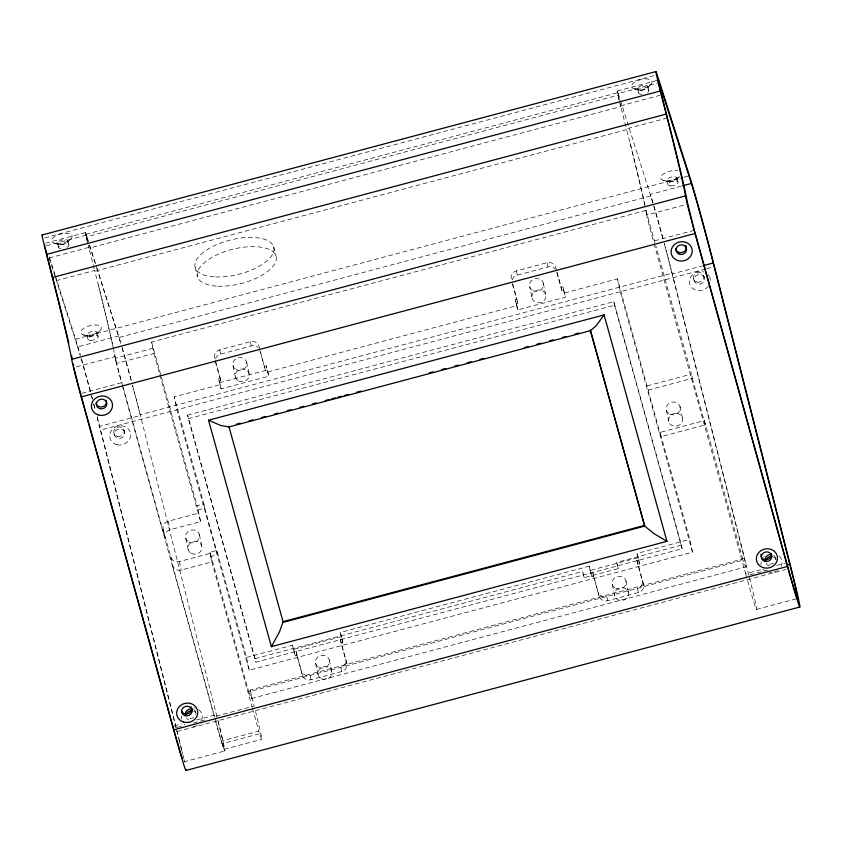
<?xml version="1.0" encoding="UTF-8"?>
<svg xmlns="http://www.w3.org/2000/svg" width="842" height="842" viewBox="0 0 842 842"><rect width="100%" height="100%" fill="white"/><g stroke="black" fill="none" stroke-linecap="round" stroke-linejoin="round"><path stroke-width="0.63" stroke-dasharray="4.21 3.16" d="M67.318 242.359L70.928 238.854M96.577 334.032L100.187 330.527M647.266 87.957L650.877 84.442M676.484 179.483L680.094 175.967A10.588 4.599 -14.3 0 1 665.485 180.704A10.588 4.599 -14.3 0 1 662.654 174.505A10.588 4.599 -14.3 0 1 677.652 170.631M44.658 237.886L654.655 75.485M45.7 243.18L85.452 232.592M617.26 91.01L658.265 80.085M85.905 234.297L617.712 92.715M46.626 245.717L86.379 235.139L89.157 243.854M619.123 99.966A26.449 0.621 75.1 0 1 617.744 92.21L618.186 93.546L659.191 82.632M87.642 242.664A24.681 0.579 75.1 0 1 86.358 235.423L86.779 236.697L618.586 95.114L618.165 93.841A24.681 0.579 75.1 0 0 619.449 101.072M49.015 257.989L88.778 247.401L94.883 271.229L626.69 129.647L619.786 102.65M620.586 105.808L661.58 94.893M56.119 280.712L94.63 270.461L98.588 285.912A167.674 3.947 75.1 0 1 113.533 348.809M667.443 117.954L626.437 128.868L630.395 144.319A167.674 3.947 75.1 0 1 645.34 207.216M55.319 275.618L75.612 339.189L683.062 177.462M684.325 177.125L689.409 175.768M55.709 278.418L77.569 346.893L118.564 335.979A61.771 1.452 75.1 0 1 121.143 344.441M681.431 186.114L650.371 194.386A61.771 1.452 75.1 0 1 652.95 202.859M96.714 267.819L118.954 337.516L650.761 195.933A60.003 1.41 75.1 0 1 652.982 203.185M123.174 387.446L164.906 537.754A7.062 6.431 -11.9 0 1 170 529.744L200.617 521.587L153.949 353.482L151.623 342.031L645.993 210.416L645.814 209.479M76.401 366.891L114.912 356.64L114.67 355.124A165.906 3.905 75.1 0 0 113.565 349.493M694.345 230.245L653.35 241.159L649.066 225.056L646.719 215.047L687.725 204.132M115.764 360.239L115.365 358.282L152.791 348.314M122.827 386.183L116.512 363.449L153.949 353.482M214.615 357.892A7.062 6.431 -11.9 0 1 219.709 349.872L250.4 341.694A7.062 6.431 -11.9 0 1 258.947 346.083L265.44 370.501L259.841 350.346M511.283 278.902A7.062 6.431 -11.9 0 1 516.388 270.882L547.079 262.715A7.062 6.431 -11.9 0 1 555.615 267.103L556.667 270.882M215.563 358.797A7.062 6.431 -11.9 0 1 220.615 354.124L251.305 345.957A7.062 6.431 -11.9 0 1 258.073 347.483M512.241 279.818A7.062 6.431 -11.9 0 1 517.283 275.145L547.974 266.967A7.062 6.431 -11.9 0 1 555.341 269.124M81.79 393.34L121.543 382.752L116.143 362.165M264.546 366.249L266.251 365.796L268.851 376.185L221.109 388.888L218.51 378.5L220.215 378.047L215.31 360.408M562.919 286.806L563.814 291.069L562.109 291.521L561.214 287.259L562.919 286.806L565.519 297.194L517.777 309.909L515.178 299.52L516.883 299.057L511.989 281.417M219.404 382.763L267.146 370.048L266.251 365.796M516.072 303.773L517.777 303.32L516.883 299.057M249.2 670.2L246.506 657.434L216.794 550.426L209.974 552.236L248.727 691.808L743.097 560.193L704.354 420.611L660.096 432.399L689.808 539.406L692.503 552.184L249.2 670.2L176.873 409.665L174.168 396.887L220.204 384.636L218.51 378.5M267.945 371.922L516.883 305.646L515.178 299.52M564.624 292.942L617.481 278.87L661.002 436.651L705.249 424.873L704.354 420.611M216.983 716.742L140.204 414.78L672.011 273.187A60.003 1.41 75.1 0 0 664.296 243.664M175.989 727.656L99.44 426.42L140.435 415.506A61.771 1.452 75.1 0 0 132.489 385.12M748.791 575.149L672.242 273.924L702.06 265.977M181.588 749.127A70.591 1.663 75.1 0 0 177.199 731.519L100.608 430.083L705.522 269.03M706.785 268.693L714.416 266.661M187.545 415.148L613.797 301.668L681.389 545.142L682.146 548.689L255.884 662.18L187.545 415.148L255.884 662.18M188.292 418.695L614.544 305.214L613.797 301.668M200.617 521.587L197.06 505.716L203.88 503.895L174.168 396.887M647.182 385.868L691.44 374.09L655.781 245.664M197.954 509.968L204.774 508.158L203.88 503.895M648.077 390.13L692.334 378.353L691.44 374.09M164.906 537.754L163.106 529.239A7.062 6.431 -11.9 0 1 168.211 521.219L198.817 513.073M163.106 529.239L170.863 557.151A7.062 6.431 -11.9 0 0 179.399 561.54L210.016 553.394L210.868 556.499L217.689 554.678L216.794 550.426M170.863 557.151L172.652 565.677A7.062 6.431 -11.9 0 0 181.198 570.066L211.805 561.909L210.016 553.394M246.506 657.434L292.542 645.172L295.163 655.634L296.858 655.181L295.963 650.919L294.258 651.371M296.858 655.181L302.457 675.337A7.062 6.431 -11.9 0 0 311.003 679.726L341.694 671.558A7.062 6.431 -11.9 0 0 346.788 663.538L341.189 643.372L342.894 642.92L340.273 632.458L589.211 566.182L591.831 576.644L593.536 576.191L592.642 571.939L590.937 572.392M593.536 576.191L599.136 596.357A7.062 6.431 -11.9 0 0 607.671 600.746L638.362 592.568A7.062 6.431 -11.9 0 0 643.467 584.548L637.868 564.393L639.573 563.94L636.952 553.478L689.808 539.406M255.137 658.633L582.506 571.476L584.222 577.675L618.323 568.592L616.607 562.393L681.389 545.142M295.163 655.634L293.437 649.435L341.178 636.72M591.831 576.644L590.105 570.444L637.847 557.73M341.189 643.372L340.294 639.12L341.999 638.668L340.273 632.458M637.868 564.393L636.962 560.13L638.668 559.677L636.952 553.478M248.727 691.808A96.967 2.284 75.1 0 0 250.127 690.082L744.507 558.457L672.011 273.187M251.453 698.555L745.833 566.929M174.115 725.909L181.567 723.931M196.481 719.963L213.868 715.332M654.055 243.696L745.675 573.739L761.831 569.445M776.734 565.466L786.681 562.824M177.23 727.32L183.44 725.667M193.376 723.025L205.806 719.721M750.033 574.823L767.43 570.192M177.199 731.519L785.923 569.455M215.047 718.384L221.362 741.107L258.789 731.14L259.599 733.729A59.992 1.41 75.1 0 0 261.788 739.15L261.725 738.35A59.992 1.41 75.1 0 0 255.579 711.574M221.362 741.107L222.172 743.697L259.599 733.729M224.246 749.285L261.683 739.318M183.703 761.905L224.698 750.99M756.505 609.408L796.269 598.82M634.331 88.852L638.994 90.157M663.538 180.377L668.201 181.683M54.383 243.254L59.045 244.559M83.632 334.927L88.294 336.232M532.081 298.184L532.754 299.731A7.062 6.431 -11.9 0 0 544.606 299.952A7.062 6.431 -11.9 0 0 540.217 289.985A7.062 6.431 -11.9 0 0 532.081 298.184L529.681 286.827M618.323 568.592L616.607 562.393M584.222 577.675L582.506 571.476M86.379 235.139L85.937 233.802A26.449 0.621 75.1 0 0 87.315 241.549M703.67 275.566L704.428 277.944A5.294 4.768 -17.7 0 1 697.765 283.986A5.294 4.768 -17.7 0 1 695.734 275.987A5.294 4.768 -17.7 0 1 704.428 277.944M693.587 278.765L694.345 281.144M775.461 557.972L776.061 559.867M618.186 93.546L650.761 195.933M89.557 245.096L96.314 266.261M96.714 267.503L118.564 335.979M86.779 236.697L87.968 240.433M89.557 245.411L96.314 266.567M123.963 429.904L124.721 432.283A5.294 4.768 -17.7 0 1 118.059 438.324A5.294 4.768 -17.7 0 1 116.028 430.325A5.294 4.768 -17.7 0 1 124.721 432.283M113.88 433.104L114.638 435.482M195.597 711.837L196.207 713.732M49.352 256.926L54.919 274.376M49.352 258.505L55.319 277.176M645.993 210.416L655.434 244.412M692.334 378.353L705.249 424.873M745.675 573.739L746.949 578.307A61.761 1.452 75.1 0 0 750.233 580.843L749.369 577.433M692.503 552.184L620.175 291.637L617.481 278.87M614.544 305.214L682.146 548.689M563.814 291.069L565.519 297.194M557.015 272.134L561.214 287.259M636.962 560.13L643.467 584.548M556.867 272.619L562.109 291.521M592.642 571.939L599.136 596.357M512.189 283.165L517.777 303.32M267.146 370.048L268.851 376.185M340.294 639.12L346.788 663.538M295.963 650.919L302.457 675.337M215.51 362.144L221.109 382.31L220.215 378.047M204.774 508.158L217.689 554.678M151.623 342.031L161.054 376.027M161.411 377.29L197.06 505.716M211.805 561.909L252.126 707.143M252.484 708.406L258.789 731.14M172.652 565.677L214.699 717.131M122.248 385.278L214.51 717.605M677.042 177.925L678.063 181.935M647.835 86.4L648.856 90.41M666.811 180.651L667.832 184.661M637.604 89.126L638.625 93.136M273.65 246.769L275.997 256.01M195.218 267.651L197.565 276.892M250.127 690.082L254.168 706.006L216.741 715.963L217.583 719.31M97.146 332.485L98.156 336.484M67.886 240.812L68.907 244.811M86.915 335.2L87.926 339.21M57.656 243.527L58.677 247.537M620.07 103.577L620.828 106.597L89.02 248.18L88.263 245.159M217.846 720.152L218.425 722.436A61.761 1.452 75.1 0 1 215.142 719.889M176.557 729.93L177.42 733.35A61.761 1.452 75.1 0 1 178.704 738.497M116.512 363.449L115.701 360.313M116.08 361.639L114.912 356.64M680.041 406.602L682.43 417.958M666.401 410.233L668.79 421.589M660.096 432.399L661.002 436.651M638.668 559.677L639.573 563.94M638.362 592.568L637.468 588.316A7.062 6.431 -11.9 0 0 642.562 580.296M625.964 580.885L628.364 592.242M547.079 262.715L547.974 266.967M612.323 584.516L614.723 595.873A7.062 6.431 -11.9 0 0 625.985 598.915A7.062 6.431 -11.9 0 0 624.606 588.137A7.062 6.431 -11.9 0 0 614.513 594.199L614.723 595.873M543.322 283.196L545.721 294.553M607.671 600.746L606.777 596.483A7.062 6.431 -11.9 0 1 598.23 592.094M589.211 566.182L590.105 570.444M516.388 270.882L517.283 275.145M516.883 305.646L517.777 309.909M341.999 638.668L342.894 642.92M341.694 671.558L340.789 667.296A7.062 6.431 -11.9 0 0 345.894 659.275M329.296 659.865L331.685 671.221M250.4 341.694L251.305 345.957M315.655 663.496L318.044 674.852M246.653 362.186L249.043 373.543M311.003 679.726L310.109 675.473A7.062 6.431 -11.9 0 1 301.562 671.085M292.542 645.172L293.437 649.435M233.013 365.817L235.402 377.174M219.709 349.872L220.615 354.124M220.204 384.636L221.109 388.888M209.974 552.236L210.868 556.499M199.375 534.575L201.775 545.932M185.735 538.206L188.134 549.563M179.399 561.54L181.198 570.066M168.211 521.219L170 529.744M646.719 215.047L646.477 213.531A165.906 3.905 75.1 0 0 645.382 207.9M115.365 358.282L115.112 356.755A167.674 3.947 75.1 0 0 114.007 351.072M182.198 751.653A70.591 1.663 75.1 0 1 182.767 754.053M183.04 755.19A70.591 1.663 75.1 0 1 183.777 758.41M184.082 759.726A70.591 1.663 75.1 0 1 184.619 762.147M75.612 339.189A70.591 1.663 75.1 0 1 80.369 355.082M81.558 359.197A70.591 1.663 75.1 0 1 91.052 393.572M91.525 395.351A70.591 1.663 75.1 0 1 92.483 398.919M93.904 404.276A70.591 1.663 75.1 0 1 95.314 409.601M97.146 416.632A70.591 1.663 75.1 0 1 100.608 430.083M198.701 709.69A10.588 9.536 -17.7 0 1 201.459 720.563M197.196 725.278A10.588 9.536 -17.7 0 1 196.228 725.804M195.207 726.236A10.588 9.536 -17.7 0 1 193.071 726.804M184.903 724.962A10.588 9.536 -17.7 0 1 184.114 724.309M181.388 719.068A10.588 9.536 -17.7 0 1 181.504 716.058M193.818 707.775A10.588 9.536 -17.7 0 1 194.881 707.964M188.692 719.921A5.294 4.768 -17.7 0 1 186.482 717.868M193.797 711.227A5.294 4.768 -17.7 0 1 195.744 712.848M709.385 276.481A10.588 9.536 -17.7 0 1 710.364 280.323M708.459 286.112A10.588 9.536 -17.7 0 1 694.45 289.606A10.588 9.536 -17.7 0 1 690.524 277.207A10.588 9.536 -17.7 0 1 703.986 271.987M708.259 274.818A10.588 9.536 -17.7 0 1 708.869 275.618M779.197 556.015A10.588 9.536 -17.7 0 1 781.166 566.224M777.819 570.329A10.588 9.536 -17.7 0 1 776.903 570.939M775.935 571.465A10.588 9.536 -17.7 0 1 773.861 572.234M771.682 572.602A10.588 9.536 -17.7 0 1 769.493 572.539M764.61 570.623A10.588 9.536 -17.7 0 1 763.115 569.234M761.084 564.729A10.588 9.536 -17.7 0 1 761.21 561.719M763.599 557.109A10.588 9.536 -17.7 0 1 764.357 556.351M769.409 565.919A5.294 4.768 -17.7 0 1 765.988 563.066M773.493 556.888A5.294 4.768 -17.7 0 1 775.703 558.941M744.507 558.457A96.967 2.284 75.1 0 1 743.097 560.193M653.866 206.185A60.003 1.41 75.1 0 1 663.075 239.149M218.152 721.541A59.992 1.41 75.1 0 1 222.172 743.697M118.954 337.516A60.003 1.41 75.1 0 1 120.901 343.831M122.058 347.767A60.003 1.41 75.1 0 1 131.678 382.236M132.489 385.257A60.003 1.41 75.1 0 1 140.204 414.78M77.569 346.893A61.771 1.452 75.1 0 1 80.148 355.356M81.074 358.534A61.771 1.452 75.1 0 1 90.662 392.919M91.494 396.035A61.771 1.452 75.1 0 1 92.325 399.15M93.578 403.844A61.771 1.452 75.1 0 1 95.209 410.054M97.198 417.674A61.771 1.452 75.1 0 1 99.44 426.42M179.009 739.729A61.761 1.452 75.1 0 1 181.788 751.38M122.079 347.62A61.771 1.452 75.1 0 1 131.657 382.005M98.314 285.017A165.906 3.905 75.1 0 1 112.849 346.062M195.786 714.311A5.294 4.768 -17.7 0 1 195.649 714.805M193.786 717.342A5.294 4.768 -17.7 0 1 187.619 717.773M193.649 709.564A5.294 4.768 -17.7 0 1 195.754 712.311M60.887 248.716A5.294 2.305 -14.3 0 1 59.845 245.454A5.294 2.305 -14.3 0 1 67.518 243.78A5.294 2.305 -14.3 0 1 66.95 247.401M653.887 206.027A61.771 1.452 75.1 0 1 663.043 238.875M664.296 243.527A61.771 1.452 75.1 0 1 672.242 273.924M630.121 143.435A165.906 3.905 75.1 0 1 644.909 205.669M773.787 555.51A5.294 4.768 -17.7 0 1 775.166 560.951M773.493 563.003A5.294 4.768 -17.7 0 1 766.894 563.151M641.783 94.357A5.294 2.305 -14.3 0 1 639.194 91.578A5.294 2.305 -14.3 0 1 646.645 89.231A5.294 2.305 -14.3 0 1 647.677 92.494M675.716 413.317L673.895 413.569A7.062 6.431 -11.9 0 0 670.158 424.042A7.062 6.431 -11.9 0 0 681.946 422.368A7.062 6.431 -11.9 0 0 675.716 413.317M60.329 244.748A5.294 2.305 -14.3 0 0 67.928 241.044A5.294 2.305 -14.3 0 0 60.045 240.717A5.294 2.305 -14.3 0 0 60.329 244.748M56.951 243.622A10.588 4.599 -14.3 0 0 72.149 236.223A10.588 4.599 -14.3 0 0 56.393 235.571A10.588 4.599 -14.3 0 0 56.951 243.622M89.589 336.421A5.294 2.305 -14.3 0 0 97.188 332.716A5.294 2.305 -14.3 0 0 89.305 332.39A5.294 2.305 -14.3 0 0 89.589 336.421M86.21 335.295A10.588 4.599 -14.3 0 0 101.408 327.896A10.588 4.599 -14.3 0 0 85.642 327.243A10.588 4.599 -14.3 0 0 86.21 335.295M640.278 90.347A5.294 2.305 -14.3 0 0 647.877 86.642A5.294 2.305 -14.3 0 0 640.004 86.316A5.294 2.305 -14.3 0 0 640.278 90.347M636.899 89.22A10.588 4.599 -14.3 0 0 652.097 81.821A10.588 4.599 -14.3 0 0 636.341 81.169A10.588 4.599 -14.3 0 0 636.899 89.22M669.495 181.872A5.294 2.305 -14.3 0 0 677.094 178.167A5.294 2.305 -14.3 0 0 669.211 177.841A5.294 2.305 -14.3 0 0 669.495 181.872M117.08 444.765A10.588 9.536 -17.7 0 0 130.394 432.683A10.588 9.536 -17.7 0 0 113.017 428.757A10.588 9.536 -17.7 0 0 117.08 444.765M532.902 290.679A7.062 6.431 -11.9 0 0 543.532 284.87A7.062 6.431 -11.9 0 0 533.07 279.491A7.062 6.431 -11.9 0 0 532.902 290.679M236.223 369.67A7.062 6.431 -11.9 0 0 246.864 363.849A7.062 6.431 -11.9 0 0 236.402 358.482A7.062 6.431 -11.9 0 0 236.223 369.67M615.544 588.369A7.062 6.431 -11.9 0 0 626.174 582.548A7.062 6.431 -11.9 0 0 615.712 577.18A7.062 6.431 -11.9 0 0 615.544 588.369M318.865 667.359A7.062 6.431 -11.9 0 0 329.506 661.538A7.062 6.431 -11.9 0 0 319.044 656.16A7.062 6.431 -11.9 0 0 318.865 667.359M238.623 381.026A7.062 6.431 -11.9 0 0 249.264 375.206A7.062 6.431 -11.9 0 0 238.802 369.838A7.062 6.431 -11.9 0 0 238.623 381.026M321.265 678.715A7.062 6.431 -11.9 0 0 331.906 672.895A7.062 6.431 -11.9 0 0 321.444 667.517A7.062 6.431 -11.9 0 0 321.265 678.715M188.955 542.059A7.062 6.431 -11.9 0 0 199.596 536.238A7.062 6.431 -11.9 0 0 189.134 530.87A7.062 6.431 -11.9 0 0 188.955 542.059M191.355 553.415A7.062 6.431 -11.9 0 0 201.985 547.595A7.062 6.431 -11.9 0 0 191.523 542.227A7.062 6.431 -11.9 0 0 191.355 553.415M669.611 414.096A7.062 6.431 -11.9 0 0 680.252 408.275A7.062 6.431 -11.9 0 0 669.79 402.897A7.062 6.431 -11.9 0 0 669.611 414.096M218.078 286.206A40.595 17.64 -14.3 0 0 276.344 257.82A40.595 17.64 -14.3 0 0 215.92 255.315A40.595 17.64 -14.3 0 0 218.078 286.206M215.731 276.955A40.595 17.64 -14.3 0 0 273.997 248.579A40.595 17.64 -14.3 0 0 213.573 246.075A40.595 17.64 -14.3 0 0 215.731 276.955M90.599 340.421A5.294 2.305 -14.3 0 0 98.209 336.726A5.294 2.305 -14.3 0 0 90.326 336.4A5.294 2.305 -14.3 0 0 90.599 340.421M117.459 436.43A5.294 4.768 -17.7 0 0 124.111 430.378A5.294 4.768 -17.7 0 0 115.417 428.42A5.294 4.768 -17.7 0 0 117.459 436.43M697.155 282.091A5.294 4.768 -17.7 0 0 703.817 276.039A5.294 4.768 -17.7 0 0 695.124 274.082A5.294 4.768 -17.7 0 0 697.155 282.091M670.506 185.871A5.294 2.305 -14.3 0 0 678.105 182.167A5.294 2.305 -14.3 0 0 670.232 181.84A5.294 2.305 -14.3 0 0 670.506 185.871"/><path stroke-width="1.26" d="M271.387 646.645L666.948 541.332L604.093 314.908L208.532 420.221L271.387 646.645L279.576 631.7L283.08 621.628L644.551 525.397L590.295 329.99M604.093 314.908L596.42 325.454L590.452 330.695L228.982 426.936L220.741 425.473L208.532 420.221M42.195 234.971L656.002 71.559M186.019 769.304A70.591 1.663 75.1 0 1 175.041 734.898L81.211 396.929A28.028 0.663 75.1 0 1 75.075 373.827L74.212 370.385A28.028 0.663 75.1 0 1 71.675 359.334L71.433 357.85A157.065 3.694 75.1 0 0 52.414 277.513L46.542 254.4L660.349 90.989A35.301 0.831 75.1 0 1 657.192 74.812L689.409 175.768A70.591 1.663 75.1 0 1 714.416 266.661L791.006 568.097A70.591 1.663 75.1 0 1 799.858 607.019A70.591 1.663 75.1 0 1 788.849 571.476L695.018 233.508A28.028 0.663 75.1 0 1 685.472 195.923L685.241 194.428A157.065 3.694 75.1 0 0 666.222 114.091L660.349 90.989M52.414 277.513L666.222 114.091M682.673 185.787L691.366 183.472A61.771 1.452 75.1 0 1 713.248 263.009L791.227 569.929A61.761 1.452 75.1 0 1 787.944 567.392L693.566 227.403L687.472 202.617A165.906 3.905 75.1 0 0 671.116 132.52L660.781 91.736A26.449 0.621 75.1 0 1 658.749 81.295L691.366 183.472M71.675 359.334L685.472 195.923M81.211 396.929L695.018 233.508M703.302 265.651L713.248 263.009M236.444 424.2L240.254 423.189M249.127 420.821L252.937 419.811M261.809 417.443L265.619 416.432M274.492 414.064L278.302 413.054M287.175 410.696L290.985 409.675M299.857 407.317L303.667 406.307M312.54 403.939L316.35 402.929M325.223 400.56L329.033 399.55M331.569 398.876L335.369 397.866M337.905 397.182L341.715 396.172M344.252 395.498L348.051 394.488M356.934 392.119L360.734 391.109M429.231 372.869L433.03 371.859M441.913 369.501L445.713 368.48M454.596 366.123L458.395 365.112M467.278 362.744L471.078 361.734M479.961 359.366L483.761 358.355M524.345 347.546L528.155 346.536M537.028 344.168L540.838 343.157M549.71 340.8L553.52 339.779M562.393 337.421L566.203 336.411M575.075 334.042L578.886 333.032M787.302 564.898L789.796 564.235M173.641 729.856L787.449 566.445M185.966 770.441L799.774 607.029M666.948 541.332L654.255 533.786L644.698 526.103L590.452 330.695M80.548 393.667L173.82 729.667M80.285 392.719L79.043 388.162M78.801 387.257L74.706 371.227M47.773 258.315L53.33 280.154M53.635 281.375L57.309 295.942A165.906 3.905 75.1 0 1 63.582 321.339M46.984 255.147L47.51 257.263M74.349 369.68L73.917 367.554M644.551 525.397L644.698 526.103L283.228 622.343L228.835 426.22L228.982 426.936M46.542 254.4A35.301 0.831 75.1 0 1 42.742 238.675L42.374 236.907A35.301 0.831 75.1 0 1 42.447 235.486M186.229 714.437A5.294 4.768 -17.7 0 1 192.25 710.795M765.799 560.593A5.294 4.768 -17.7 0 1 771.956 556.457M63.887 322.56A165.906 3.905 75.1 0 1 68.77 343.168M71.591 355.745A165.906 3.905 75.1 0 1 72.107 358.166M73.286 363.986A165.906 3.905 75.1 0 1 73.664 366.038M46.752 254.231A26.449 0.621 75.1 0 1 45.247 247.99M44.868 246.285A26.449 0.621 75.1 0 1 44.594 244.959M182.335 758.537A61.761 1.452 75.1 0 1 180.956 754.232M180.63 753.18A61.761 1.452 75.1 0 1 178.367 745.602M178.051 744.517A61.761 1.452 75.1 0 1 174.136 730.803M106.166 400.329A5.294 4.831 -11.9 0 1 102.503 406.823A5.294 4.831 -11.9 0 1 95.988 403.034M185.429 714.542A5.294 4.768 -17.7 0 1 192.176 708.985M191.681 708.364A5.294 4.831 -11.9 0 1 181.504 711.069M191.197 706.933A5.294 4.831 -11.9 0 1 191.576 707.869M771.283 553.531A5.294 4.831 -11.9 0 1 766.367 559.719A5.294 4.831 -11.9 0 1 760.968 554.246M765.136 560.204A5.294 4.768 -17.7 0 1 771.882 554.646M686.03 246.464A5.294 4.831 -11.9 0 1 681.946 252.547A5.294 4.831 -11.9 0 1 675.694 248.695M685.651 245.527A5.294 4.831 -11.9 0 1 685.872 245.99M184.882 715.637A5.294 4.831 -11.9 0 0 192.071 710.206A5.294 4.831 -11.9 0 0 183.588 707.375A5.294 4.831 -11.9 0 0 184.882 715.637M183.282 721.91A10.588 9.651 -11.9 0 0 197.649 711.037A10.588 9.651 -11.9 0 0 180.683 705.386A10.588 9.651 -11.9 0 0 183.282 721.91M99.64 408.58A5.294 4.831 -11.9 0 0 106.829 403.139A5.294 4.831 -11.9 0 0 98.346 400.318A5.294 4.831 -11.9 0 0 99.64 408.58M98.04 414.843A10.588 9.651 -11.9 0 0 112.407 403.981A10.588 9.651 -11.9 0 0 95.441 398.319A10.588 9.651 -11.9 0 0 98.04 414.843M764.589 561.298A5.294 4.831 -11.9 0 0 771.777 555.867A5.294 4.831 -11.9 0 0 763.294 553.036A5.294 4.831 -11.9 0 0 764.589 561.298M762.989 567.571A10.588 9.651 -11.9 0 0 777.355 556.699A10.588 9.651 -11.9 0 0 760.389 551.047A10.588 9.651 -11.9 0 0 762.989 567.571M679.347 254.231A5.294 4.831 -11.9 0 0 686.535 248.8A5.294 4.831 -11.9 0 0 678.052 245.98A5.294 4.831 -11.9 0 0 679.347 254.231M677.747 260.504A10.588 9.651 -11.9 0 0 692.113 249.642A10.588 9.651 -11.9 0 0 675.147 243.98A10.588 9.651 -11.9 0 0 677.747 260.504"/></g></svg>
